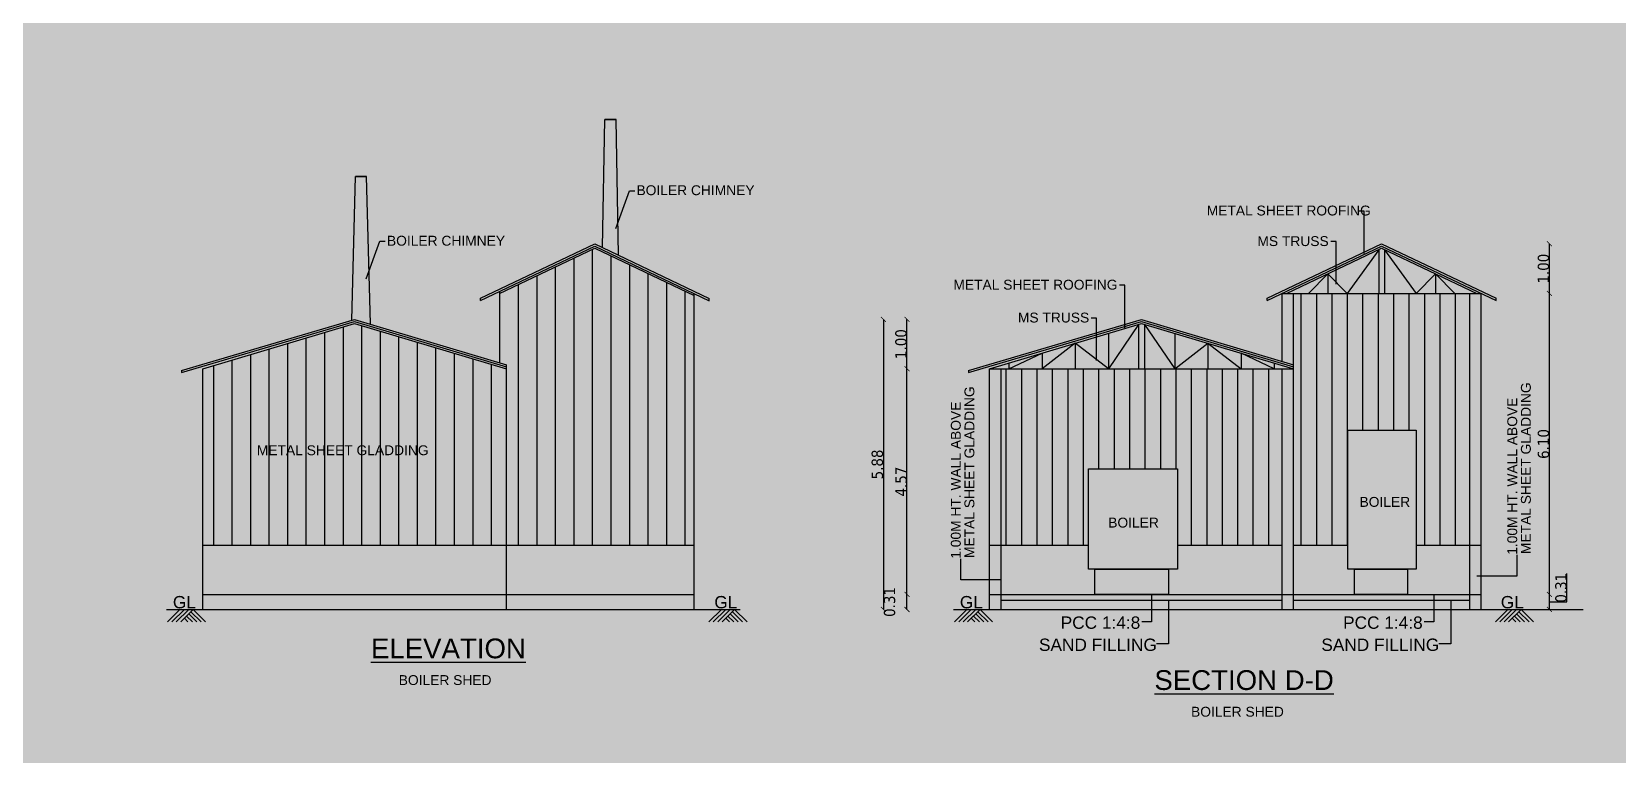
# Model space of a CAD drawing. Header units: metres. Extents: x 0 to 11269, y -5244 to -4054.
# Drawn here: x 10442.83 to 10474.92, y -4863.17 to -4848.53 of the extents above; entities that cross this region are included whole.
import ezdxf

# ---------------------------------------------------------------- set-up
doc = ezdxf.new("R2010")
doc.units = ezdxf.units.M
doc.header["$MEASUREMENT"] = 0
doc.header["$PDMODE"] = 2
doc.linetypes.add('HIDDEN', pattern=[0.375, 0.25, -0.125])
for name, color, linetype in [('2CON', 5, 'Continuous'), ('3CON', 3, 'Continuous'), ('BOUNDARY', 6, 'Continuous'), ('DIM', 3, 'Continuous'), ('TEX', 2, 'Continuous')]:
    doc.layers.add(name, color=color, linetype=linetype)
doc.styles.get("Standard").update_dxf_attribs({"font": 'arial.ttf'})
doc.styles.add('STYLE1', font='tahoma.ttf', dxfattribs={"height": 0.23})
doc.styles.add('SUBBU3', font='swissl.ttf', dxfattribs={"width": 0.8})
doc.dimstyles.new('300', dxfattribs={"dimscale": 0.1, "dimtxt": 500, "dimasz": 2000, "dimexe": 400, "dimexo": 1500, "dimgap": 0, "dimtad": 1, "dimlfac": 0.001, "dimzin": 0, "dimdsep": 46, "dimtxsty": 'Standard', "dimcen": 800, "dimse1": 1, "dimse2": 1, "dimclrd": 1, "dimclre": 5, "dimclrt": 3, "dimadec": 0, "dimazin": 0, "dimtfac": 1, "dimtix": 1, "dimtofl": 0, "dimtmove": 1, "dimatfit": 3, "dimfxl": 0, "dimtolj": 1, "dimtzin": 0, "dimarcsym": 0})
doc.dimstyles.new('FLOOR PLAN', dxfattribs={"dimtxt": 0.4, "dimasz": 0.1, "dimexe": 0.18, "dimexo": 0.0625, "dimgap": 0, "dimtad": 1, "dimzin": 0, "dimdsep": 46, "dimtxsty": 'Standard', "dimblk": 'ARCHTICK', "dimcen": 0.09, "dimse1": 1, "dimse2": 1, "dimclrd": 254, "dimclrt": 3, "dimadec": 0, "dimazin": 0, "dimtfac": 1, "dimtix": 1, "dimtofl": 0, "dimtmove": 1, "dimatfit": 0, "dimfxl": 0, "dimtolj": 1, "dimtzin": 0, "dimlwd": -1, "dimarcsym": 0})
doc.dimstyles.new('GG', dxfattribs={"dimscale": 0.1, "dimtxt": 2000, "dimasz": 2000, "dimexe": 400, "dimexo": 1500, "dimgap": 0.08, "dimtad": 1, "dimlfac": 0.001, "dimzin": 0, "dimdsep": 46, "dimtxsty": 'Standard', "dimcen": 800, "dimse1": 1, "dimse2": 1, "dimclrd": 1, "dimclre": 5, "dimclrt": 3, "dimadec": 0, "dimazin": 0, "dimtfac": 1, "dimtix": 1, "dimtofl": 0, "dimtmove": 0, "dimatfit": 3, "dimfxl": 0, "dimtolj": 1, "dimtzin": 0, "dimarcsym": 0})

# ---------------------------------------------------------------- blocks, each defined once
blk = doc.blocks.new('_ArchTick')
at = {"color": 0, "lineweight": 0, "const_width": 0.15}
blk.add_lwpolyline([(-0.5, -0.5), (0.5, 0.5)], dxfattribs=at)
blk = doc.blocks.new('*D435')
at = {"layer": 'DEFPOINTS', "color": 0, "linetype": 'ByBlock', "ltscale": 100}
for p in [(10460.544, -4859.931), (10462.773, -4859.931), (10462.773, -4860.236)]:
    blk.add_point(p, dxfattribs=at)
at = {"layer": 'DIM', "color": 254, "linetype": 'HIDDEN', "ltscale": 100}
blk.add_line((10460.544, -4860.236), (10460.544, -4859.931), dxfattribs=at)
at = {"layer": 'DIM', "color": 254, "linetype": 'ByBlock', "ltscale": 100, "xscale": 0.1, "yscale": 0.1, "zscale": 0.1}
for p, rotation in [((10460.544, -4859.931), 90), ((10460.544, -4860.236), 270)]:
    blk.add_blockref('_ArchTick', p, dxfattribs=dict(at, rotation=rotation))
at = {"layer": 'DIM', "color": 3, "linetype": 'ByBlock', "ltscale": 100, "insert": (10460.192, -4860.084), "char_height": 0.23, "attachment_point": 5, "rotation": 90, "style": 'STYLE1'}
blk.add_mtext('\\A1;0.31', dxfattribs=at)
blk = doc.blocks.new('*D436')
at = {"layer": 'DEFPOINTS', "color": 0, "linetype": 'ByBlock', "ltscale": 100}
for p in [(10460.544, -4855.361), (10462.217, -4855.361), (10462.773, -4859.931)]:
    blk.add_point(p, dxfattribs=at)
at = {"layer": 'DIM', "color": 254, "linetype": 'HIDDEN', "ltscale": 100}
blk.add_line((10460.544, -4859.931), (10460.544, -4855.361), dxfattribs=at)
at = {"layer": 'DIM', "color": 254, "linetype": 'ByBlock', "ltscale": 100, "xscale": 0.1, "yscale": 0.1, "zscale": 0.1}
for p, rotation in [((10460.544, -4855.361), 90), ((10460.544, -4859.931), 270)]:
    blk.add_blockref('_ArchTick', p, dxfattribs=dict(at, rotation=rotation))
at = {"layer": 'DIM', "color": 3, "linetype": 'ByBlock', "ltscale": 100, "insert": (10460.427, -4857.646), "char_height": 0.23, "attachment_point": 5, "rotation": 90, "style": 'STYLE1'}
blk.add_mtext('\\A1;4.57', dxfattribs=at)
blk = doc.blocks.new('*D437')
at = {"layer": 'DEFPOINTS', "color": 0, "linetype": 'ByBlock', "ltscale": 100}
for p in [(10460.544, -4854.361), (10465.292, -4854.361), (10462.217, -4855.361)]:
    blk.add_point(p, dxfattribs=at)
at = {"layer": 'DIM', "color": 254, "linetype": 'HIDDEN', "ltscale": 100}
blk.add_line((10460.544, -4855.361), (10460.544, -4854.361), dxfattribs=at)
at = {"layer": 'DIM', "color": 254, "linetype": 'ByBlock', "ltscale": 100, "xscale": 0.1, "yscale": 0.1, "zscale": 0.1}
for p, rotation in [((10460.544, -4854.361), 90), ((10460.544, -4855.361), 270)]:
    blk.add_blockref('_ArchTick', p, dxfattribs=dict(at, rotation=rotation))
at = {"layer": 'DIM', "color": 3, "linetype": 'ByBlock', "ltscale": 100, "insert": (10460.424, -4854.861), "char_height": 0.23, "attachment_point": 5, "rotation": 90, "style": 'STYLE1'}
blk.add_mtext('\\A1;1.00', dxfattribs=at)
blk = doc.blocks.new('*D438')
at = {"layer": 'DEFPOINTS', "color": 0, "linetype": 'ByBlock', "ltscale": 100}
for p in [(10465.292, -4854.361), (10460.066, -4860.236), (10465.292, -4860.236)]:
    blk.add_point(p, dxfattribs=at)
at = {"layer": 'DIM', "color": 254, "linetype": 'HIDDEN', "ltscale": 100}
blk.add_line((10460.066, -4854.361), (10460.066, -4860.236), dxfattribs=at)
at = {"layer": 'DIM', "color": 254, "linetype": 'ByBlock', "ltscale": 100, "xscale": 0.1, "yscale": 0.1, "zscale": 0.1}
for p, rotation in [((10460.066, -4854.361), 90), ((10460.066, -4860.236), 270)]:
    blk.add_blockref('_ArchTick', p, dxfattribs=dict(at, rotation=rotation))
at = {"layer": 'DIM', "color": 3, "linetype": 'ByBlock', "ltscale": 100, "insert": (10459.945, -4857.299), "char_height": 0.23, "attachment_point": 5, "rotation": 90, "style": 'STYLE1'}
blk.add_mtext('\\A1;5.88', dxfattribs=at)
blk = doc.blocks.new('*D418')
at = {"layer": 'DEFPOINTS', "color": 0, "linetype": 'ByBlock', "ltscale": 100}
for p in [(10472.167, -4859.931), (10473.547, -4859.931), (10472.167, -4860.236)]:
    blk.add_point(p, dxfattribs=at)
at = {"layer": 'DIM', "color": 254, "linetype": 'HIDDEN', "ltscale": 100}
for p, q in [((10473.902, -4860.084), (10473.902, -4859.508)), ((10473.547, -4860.236), (10473.547, -4859.931)), ((10473.547, -4860.084), (10473.902, -4860.084))]:
    blk.add_line(p, q, dxfattribs=at)
at = {"layer": 'DIM', "color": 254, "linetype": 'ByBlock', "ltscale": 100, "xscale": 0.1, "yscale": 0.1, "zscale": 0.1}
for p, rotation in [((10473.547, -4859.931), 90), ((10473.547, -4860.236), 270)]:
    blk.add_blockref('_ArchTick', p, dxfattribs=dict(at, rotation=rotation))
at = {"layer": 'DIM', "color": 3, "linetype": 'ByBlock', "ltscale": 100, "insert": (10473.783, -4859.796), "char_height": 0.23, "attachment_point": 5, "rotation": 90, "style": 'STYLE1'}
blk.add_mtext('\\A1;0.31', dxfattribs=at)
blk = doc.blocks.new('*D419')
at = {"layer": 'DEFPOINTS', "color": 0, "linetype": 'ByBlock', "ltscale": 100}
for p in [(10472.167, -4853.836), (10473.547, -4853.836), (10472.167, -4859.931)]:
    blk.add_point(p, dxfattribs=at)
at = {"layer": 'DIM', "color": 254, "linetype": 'HIDDEN', "ltscale": 100}
blk.add_line((10473.547, -4859.931), (10473.547, -4853.836), dxfattribs=at)
at = {"layer": 'DIM', "color": 254, "linetype": 'ByBlock', "ltscale": 100, "xscale": 0.1, "yscale": 0.1, "zscale": 0.1}
for p, rotation in [((10473.547, -4853.836), 90), ((10473.547, -4859.931), 270)]:
    blk.add_blockref('_ArchTick', p, dxfattribs=dict(at, rotation=rotation))
at = {"layer": 'DIM', "color": 3, "linetype": 'ByBlock', "ltscale": 100, "insert": (10473.428, -4856.884), "char_height": 0.23, "attachment_point": 5, "rotation": 90, "style": 'STYLE1'}
blk.add_mtext('\\A1;6.10', dxfattribs=at)
blk = doc.blocks.new('*D420')
at = {"layer": 'DEFPOINTS', "color": 0, "linetype": 'ByBlock', "ltscale": 100}
for p in [(10470.152, -4852.831), (10473.547, -4852.831), (10472.167, -4853.836)]:
    blk.add_point(p, dxfattribs=at)
at = {"layer": 'DIM', "color": 254, "linetype": 'HIDDEN', "ltscale": 100}
blk.add_line((10473.547, -4853.836), (10473.547, -4852.831), dxfattribs=at)
at = {"layer": 'DIM', "color": 254, "linetype": 'ByBlock', "ltscale": 100, "xscale": 0.1, "yscale": 0.1, "zscale": 0.1}
for p, rotation in [((10473.547, -4852.831), 90), ((10473.547, -4853.836), 270)]:
    blk.add_blockref('_ArchTick', p, dxfattribs=dict(at, rotation=rotation))
at = {"layer": 'DIM', "color": 3, "linetype": 'ByBlock', "ltscale": 100, "insert": (10473.428, -4853.334), "char_height": 0.23, "attachment_point": 5, "rotation": 90, "style": 'STYLE1'}
blk.add_mtext('\\A1;1.00', dxfattribs=at)

msp = doc.modelspace()

# ---------------------------------------------------------------- hatches: boundary and pattern name
at = {"layer": 'DIM', "linetype": 'ByBlock', "ltscale": 100}
h = msp.add_hatch(dxfattribs=at)
h.set_pattern_fill('ANSI31', color=4, scale=3, angle=225, style=0)
h.set_pattern_definition([(270, (4007.93047, 223.20895), (0.375, -1e-16), [])])
h.paths.add_polyline_path([(10456.23799, -4858.93123), (10456.23799, -4853.87867), (10454.22299, -4852.92054), (10452.29797, -4853.83589), (10452.29797, -4855.23656), (10452.43799, -4855.27832), (10452.43799, -4858.93123)])
h = msp.add_hatch(dxfattribs=at)
h.set_pattern_fill('ANSI31', color=4, scale=2.5, angle=225, style=0)
h.set_pattern_definition([(270, (4004.77412, 223.20895), (0.3125, -1e-16), [])])
h.paths.add_polyline_path([(10470.85189, -4856.60291), (10470.85189, -4858.93123), (10471.93716, -4858.93123), (10471.93716, -4853.83589), (10468.36716, -4853.83589), (10468.36716, -4858.93123), (10469.46916, -4858.93123), (10469.46916, -4856.60291)])
h = msp.add_hatch(dxfattribs=at)
h.set_pattern_fill('ANSI31', color=4, scale=3, angle=225, style=0)
h.set_pattern_definition([(270, (4553.01, 228.59236), (0.375, -1e-16), [])])
h.paths.add_polyline_path([(10452.43799, -4858.93123), (10452.43799, -4855.36123), (10449.36299, -4854.44471), (10446.28799, -4855.36123), (10446.28799, -4858.93123)])
h.paths.add_polyline_path([(10447.33248, -4857.16648), (10450.91351, -4857.16648), (10450.91351, -4856.85625), (10447.33248, -4856.85625)], flags=24)
h = msp.add_hatch(dxfattribs=at)
h.set_pattern_fill('ANSI31', color=4, scale=2.5, angle=225, style=0)
h.set_pattern_definition([(270, (4005.05412, 223.20895), (0.3125, -1e-16), [])])
h.paths.add_polyline_path([(10462.44716, -4855.36123), (10462.44716, -4858.93123), (10464.21716, -4858.93123), (10464.21716, -4857.38673), (10466.01716, -4857.38673), (10466.01716, -4858.93123), (10468.13716, -4858.93123), (10468.13716, -4855.36123)])

# ---------------------------------------------------------------- linework, layer by layer
at = {"layer": '2CON'}
for p, q in [((10445.57548, -4860.48824), (10445.82749, -4860.23623)), ((10445.66458, -4860.48824), (10445.91659, -4860.23623)), ((10445.75368, -4860.48824), (10446.00569, -4860.23623)), ((10445.84278, -4860.48824), (10446.09479, -4860.23623)), ((10446.07951, -4860.48824), (10445.96114, -4860.36988)), ((10446.16861, -4860.48824), (10446.00569, -4860.32533)), ((10446.25771, -4860.48824), (10446.05024, -4860.28078)), ((10446.34681, -4860.48824), (10446.09479, -4860.23623)), ((10456.53501, -4860.48824), (10456.78702, -4860.23623)), ((10456.62411, -4860.48824), (10456.87612, -4860.23623)), ((10456.71321, -4860.48824), (10456.96522, -4860.23623)), ((10456.80231, -4860.48824), (10457.05432, -4860.23623)), ((10457.03904, -4860.48824), (10456.92067, -4860.36988)), ((10457.12814, -4860.48824), (10456.96522, -4860.32533)), ((10457.21724, -4860.48824), (10457.00977, -4860.28078)), ((10457.30634, -4860.48824), (10457.05432, -4860.23623)), ((10461.50465, -4860.48824), (10461.75666, -4860.23623)), ((10461.59375, -4860.48824), (10461.84576, -4860.23623)), ((10461.68285, -4860.48824), (10461.93486, -4860.23623)), ((10461.77195, -4860.48824), (10462.02396, -4860.23623)), ((10462.00868, -4860.48824), (10461.89031, -4860.36988)), ((10462.09778, -4860.48824), (10461.93486, -4860.32533)), ((10462.18688, -4860.48824), (10461.97941, -4860.28078)), ((10462.27598, -4860.48824), (10462.02396, -4860.23623)), ((10472.4536, -4860.48824), (10472.70561, -4860.23623)), ((10472.5427, -4860.48824), (10472.79471, -4860.23623)), ((10472.6318, -4860.48824), (10472.88381, -4860.23623)), ((10472.7209, -4860.48824), (10472.97291, -4860.23623)), ((10472.95762, -4860.48824), (10472.83926, -4860.36988)), ((10473.04672, -4860.48824), (10472.88381, -4860.32533)), ((10473.13582, -4860.48824), (10472.92836, -4860.28078)), ((10473.22492, -4860.48824), (10472.97291, -4860.23623)), ((10445.99041, -4860.48824), (10445.91659, -4860.41443)), ((10456.94994, -4860.48824), (10456.87612, -4860.41443)), ((10461.91958, -4860.48824), (10461.84576, -4860.41443)), ((10472.86852, -4860.48824), (10472.79471, -4860.41443))]:
    msp.add_line(p, q, dxfattribs=at)
at = {"layer": 'DIM', "color": 4, "linetype": 'ByBlock', "ltscale": 100}
for p, q in [((10454.38188, -4852.90734), (10454.42927, -4850.31476)), ((10454.42927, -4850.31476), (10454.65627, -4850.31476)), ((10454.65627, -4850.31476), (10454.42927, -4850.31476)), ((10454.70726, -4853.0632), (10454.65627, -4850.31476)), ((10449.30403, -4854.37735), (10449.37828, -4851.46546)), ((10449.37828, -4851.46546), (10449.60528, -4851.46546)), ((10449.60528, -4851.46546), (10449.37828, -4851.46546)), ((10449.68198, -4854.44843), (10449.60528, -4851.46546)), ((10451.90799, -4853.93319), (10454.22299, -4852.83123)), ((10451.90799, -4853.97785), (10454.22299, -4852.87589)), ((10452.29797, -4853.83589), (10454.22299, -4852.92054)), ((10454.22299, -4852.83123), (10456.53799, -4853.94011)), ((10454.22299, -4852.87589), (10456.53799, -4853.98477)), ((10454.22299, -4852.92054), (10456.23799, -4853.87867)), ((10467.83716, -4853.93319), (10470.15216, -4852.83123)), ((10467.83716, -4853.97785), (10470.15216, -4852.87589)), ((10468.22714, -4853.83589), (10470.15216, -4852.92054)), ((10470.09166, -4852.95057), (10469.45443, -4853.83589)), ((10470.09166, -4852.95057), (10470.09166, -4853.83589)), ((10470.15216, -4852.83123), (10472.46716, -4853.93394)), ((10470.15216, -4852.87589), (10472.46716, -4853.97859)), ((10470.15216, -4852.92054), (10472.07718, -4853.83589)), ((10470.21266, -4852.95057), (10470.21266, -4853.83589)), ((10470.21266, -4852.95057), (10470.8499, -4853.83589)), ((10468.66904, -4853.83589), (10469.06173, -4853.43904)), ((10469.45443, -4853.83589), (10469.06173, -4853.43904)), ((10469.06173, -4853.43904), (10469.06173, -4853.83589)), ((10470.8499, -4853.83589), (10471.2426, -4853.43904)), ((10471.63529, -4853.83589), (10471.2426, -4853.43904)), ((10471.2426, -4853.43904), (10471.2426, -4853.83589)), ((10451.90799, -4853.97785), (10451.90799, -4853.93319)), ((10452.29797, -4853.79221), (10452.29797, -4855.24004)), ((10456.23799, -4860.23623), (10456.23799, -4853.84107)), ((10456.53799, -4853.97859), (10456.53799, -4853.93394)), ((10467.83716, -4853.97785), (10467.83716, -4853.93319)), ((10468.13716, -4855.20972), (10468.13716, -4853.83589)), ((10468.13716, -4853.83589), (10472.16716, -4853.83589)), ((10468.36716, -4860.23623), (10468.36716, -4853.83589)), ((10471.93716, -4860.23623), (10471.93716, -4853.83589)), ((10472.16716, -4860.23623), (10472.16716, -4853.83589)), ((10472.46716, -4853.97859), (10472.46716, -4853.93394)), ((10445.86049, -4855.39517), (10449.36299, -4854.36123)), ((10445.86049, -4855.4366), (10449.36299, -4854.40297)), ((10446.28799, -4855.36123), (10449.36299, -4854.44471)), ((10449.36299, -4854.36123), (10452.43799, -4855.27832)), ((10449.36299, -4854.40297), (10452.43799, -4855.31978)), ((10449.36299, -4854.44471), (10452.43799, -4855.36123)), ((10461.78966, -4855.39517), (10465.29216, -4854.36123)), ((10461.78966, -4855.4366), (10465.29216, -4854.40297)), ((10462.21716, -4855.36123), (10465.29216, -4854.44471)), ((10465.23166, -4854.46124), (10464.62116, -4855.36123)), ((10465.23166, -4854.46124), (10465.23166, -4855.36123)), ((10465.29216, -4854.36123), (10468.36716, -4855.27832)), ((10465.29216, -4854.40297), (10468.36716, -4855.31978)), ((10465.29216, -4854.44471), (10468.36716, -4855.36123)), ((10465.35266, -4854.46124), (10465.35266, -4855.36123)), ((10465.35266, -4854.46124), (10465.96316, -4855.36123)), ((10463.95016, -4854.8447), (10463.27916, -4855.36123)), ((10463.95016, -4854.8447), (10463.95016, -4855.36123)), ((10464.62116, -4855.36123), (10463.95016, -4854.8447)), ((10464.62116, -4854.6447), (10464.62116, -4855.36123)), ((10465.96316, -4854.6447), (10465.96316, -4855.36123)), ((10465.96316, -4855.36123), (10466.63416, -4854.8447)), ((10466.63416, -4854.8447), (10466.63416, -4855.36123)), ((10466.63416, -4854.8447), (10467.30516, -4855.36123)), ((10462.60816, -4855.36123), (10463.27916, -4855.0447)), ((10462.60816, -4855.24469), (10462.60816, -4855.36123)), ((10463.27916, -4855.0447), (10463.27916, -4855.36123)), ((10467.30516, -4855.0447), (10467.30516, -4855.36123)), ((10467.97616, -4855.36123), (10467.30516, -4855.0447)), ((10467.97616, -4855.24469), (10467.97616, -4855.36123)), ((10445.86049, -4855.39517), (10445.86049, -4855.4366)), ((10446.28799, -4860.23623), (10446.28799, -4855.36123)), ((10452.43799, -4860.23623), (10452.43799, -4855.27832)), ((10461.78966, -4855.39517), (10461.78966, -4855.4366)), ((10462.21716, -4860.23623), (10462.21716, -4855.36123)), ((10462.21716, -4855.36123), (10468.36716, -4855.36123)), ((10462.44716, -4860.23623), (10462.44716, -4855.36123)), ((10468.13716, -4860.23623), (10468.13716, -4855.36123)), ((10446.28799, -4858.93123), (10456.23799, -4858.93123)), ((10462.21716, -4858.93123), (10464.21716, -4858.93123)), ((10466.01716, -4858.93123), (10468.13716, -4858.93123)), ((10468.36716, -4858.93123), (10469.46916, -4858.93123)), ((10470.85189, -4858.93123), (10472.16716, -4858.93123)), ((10446.28799, -4859.93123), (10456.23799, -4859.93123)), ((10462.21716, -4859.93123), (10472.16716, -4859.93123)), ((10462.44716, -4860.04573), (10468.13716, -4860.04573)), ((10468.36716, -4860.04573), (10471.93716, -4860.04573)), ((10445.55349, -4860.23623), (10457.16652, -4860.23623)), ((10461.48266, -4860.23623), (10474.22991, -4860.23623))]:
    msp.add_line(p, q, dxfattribs=at)
for points in [[(10469.46916, -4856.60291), (10470.85189, -4856.60291), (10470.85189, -4859.42073), (10469.46916, -4859.42073)], [(10464.21716, -4857.38673), (10466.01716, -4857.38673), (10466.01716, -4859.42073), (10464.21716, -4859.42073)], [(10464.34966, -4859.42073), (10465.83716, -4859.42073), (10465.83716, -4859.93123), (10464.34966, -4859.93123)], [(10469.60166, -4859.42073), (10470.67189, -4859.42073), (10470.67189, -4859.93123), (10469.60166, -4859.93123)]]:
    msp.add_lwpolyline(points, close=True, dxfattribs=at)

# ---------------------------------------------------------------- texts
at = {"color": 2}
for p in [(10445.68478, -4860.21284), (10456.64431, -4860.21284), (10461.61395, -4860.21284), (10472.5629, -4860.21284)]:
    msp.add_text('GL', height=0.25, dxfattribs=at).set_placement(p)
at = {"layer": '2CON', "color": 3, "linetype": 'Continuous'}
for s, p in [('BOILER CHIMNEY', (10455.06881, -4851.84519)), ('METAL SHEET ROOFING', (10466.61079, -4852.25649)), ('BOILER CHIMNEY', (10450.01783, -4852.86798)), ('MS TRUSS', (10467.63687, -4852.87581)), ('METAL SHEET ROOFING', (10461.48329, -4853.75823)), ('MS TRUSS', (10462.78937, -4854.42373)), ('METAL SHEET GLADDING', (10447.38418, -4857.11136)), ('BOILER', (10469.70418, -4858.15709)), ('BOILER', (10464.61766, -4858.57673))]:
    msp.add_text(s, height=0.2, dxfattribs=at).set_placement(p)
for s, p in [('METAL SHEET GLADDING', (10461.90816, -4859.1938)), ('METAL SHEET GLADDING', (10473.17126, -4859.11382)), ('1.00M HT. WALL ABOVE ', (10461.63216, -4859.2088)), ('1.00M HT. WALL ABOVE ', (10472.89526, -4859.12882))]:
    msp.add_text(s, height=0.2, rotation=90, dxfattribs=at).set_placement(p)
at = {"layer": '3CON', "lineweight": 30}
for s, p in [('PCC 1:4:8', (10463.65548, -4860.62739)), ('PCC 1:4:8', (10469.37133, -4860.62739)), ('SAND FILLING', (10463.21514, -4861.07551)), ('SAND FILLING', (10468.93099, -4861.07551))]:
    msp.add_text(s, height=0.25, dxfattribs=at).set_placement(p)
at = {"layer": '3CON'}
for p in [(10450.25586, -4861.76546), (10466.2937, -4862.40686)]:
    msp.add_text('BOILER SHED', height=0.2, dxfattribs=at).set_placement(p)
at = {"layer": 'TEX', "style": 'SUBBU3'}
for s, p in [('%%UELEVATION', (10449.69371, -4861.22433)), ('%%USECTION D-D', (10465.55156, -4861.86573))]:
    msp.add_text(s, height=0.4, dxfattribs=at).set_placement(p)

# ---------------------------------------------------------------- dimensions: what is measured, and where the dimension line sits
at = {"layer": 'DIM', "color": 7, "linetype": 'ByBlock', "ltscale": 100}
for base, p1, p2, picture, middle in [((10473.54734, -4852.83123), (10472.16716, -4853.83589), (10470.15216, -4852.83123), '*D420', (10473.42763, -4853.33356)), ((10473.54734, -4853.83589), (10472.16716, -4859.93123), (10472.16716, -4853.83589), '*D419', (10473.42763, -4856.88356))]:
    dim = msp.add_linear_dim(base=base, p1=p1, p2=p2, angle=90, dimstyle='FLOOR PLAN', override={"dimtxsty": 'STYLE1'}, dxfattribs=at)
    dim.commit()
    dim.dimension.update_dxf_attribs({"geometry": picture, "text_midpoint": middle})
at = {"layer": 'DIM', "color": 4, "linetype": 'ByBlock', "ltscale": 100}
for base, p1, p2, picture, middle in [((10460.0656635797, -4860.2362313711), (10465.2921635797, -4854.3612313711), (10465.2921635797, -4860.2362313711), '*D438', (10459.9454117328, -4857.2987313711)), ((10460.54416, -4854.36123), (10462.21716, -4855.36123), (10465.29216, -4854.36123), '*D437', (10460.42445, -4854.86123)), ((10460.54416, -4855.36123), (10462.77316, -4859.93123), (10462.21716, -4855.36123), '*D436', (10460.42677, -4857.64623))]:
    dim = msp.add_linear_dim(base=base, p1=p1, p2=p2, angle=90, dimstyle='FLOOR PLAN', override={"dimtxsty": 'STYLE1'}, dxfattribs=at)
    dim.commit()
    dim.dimension.update_dxf_attribs({"geometry": picture, "text_midpoint": middle})
at = {"layer": 'DIM', "color": 7, "linetype": 'ByBlock', "ltscale": 100}
for base, p1, p2, picture, middle in [((10473.5473409516, -4859.9312313711), (10472.1671635797, -4860.2362313711), (10472.1671635797, -4859.9312313711), '*D418', (10473.9023801455, -4860.0837313711)), ((10460.5441635797, -4859.9312313711), (10462.7731635796, -4860.2362313711), (10462.7731635796, -4859.9312313711), '*D435', (10460.3118882584, -4860.0837313711))]:
    dim = msp.add_linear_dim(base=base, p1=p1, p2=p2, angle=90, dimstyle='FLOOR PLAN', override={"dimtxsty": 'STYLE1'}, dxfattribs=at)
    dim.commit()
    dim.dimension.update_dxf_attribs({"geometry": picture, "text_midpoint": middle, "dimtype": 160})

# ---------------------------------------------------------------- leaders
at = {"layer": 'BOUNDARY', "color": 4, "ltscale": 30}
for points in [[(10447.84655, -4819.74964), (10447.84655, -4820.2162), (10447.6489, -4820.2162)], [(10448.19155, -4819.93255), (10448.19155, -4820.56585), (10447.94899, -4820.56585)], [(10437.04007, -4829.4402), (10437.04007, -4830.94097), (10436.84242, -4830.94097)], [(10437.38507, -4829.9887), (10437.38507, -4831.38252), (10437.14251, -4831.38252)], [(10462.01078, -4834.46337), (10462.01078, -4834.92992), (10461.81313, -4834.92992)], [(10462.35578, -4834.64628), (10462.35578, -4835.27958), (10462.11322, -4835.27958)], [(10433.82607, -4847.46253), (10433.82607, -4848.29744), (10433.62842, -4848.29744)], [(10434.17107, -4847.79006), (10434.17107, -4848.73899), (10433.92851, -4848.73899)], [(10465.49266, -4859.93627), (10465.49266, -4860.48919), (10465.29501, -4860.48919)], [(10465.83766, -4860.04573), (10465.83766, -4860.93074), (10465.5951, -4860.93074)], [(10471.20852, -4859.93627), (10471.20852, -4860.48919), (10471.01087, -4860.48919)], [(10471.55352, -4860.04573), (10471.55352, -4860.93074), (10471.31096, -4860.93074)]]:
    msp.add_leader(points, dimstyle='GG', override={"dimgap": 0.04, "dimtad": 0}, dxfattribs=at)
at = {"layer": 'DIM', "color": 4, "linetype": 'ByBlock', "ltscale": 100}
for points in [[(10469.79779, -4853.02942), (10469.79779, -4852.16699), (10469.69016, -4852.16699)], [(10469.22829, -4853.64873), (10469.22829, -4852.78631), (10469.12066, -4852.78631)], [(10454.64777, -4852.51961), (10454.92718, -4851.75569), (10455.03481, -4851.75569)], [(10433.6197, -4854.55346), (10433.6197, -4853.69104), (10433.72734, -4853.69104)], [(10464.9503, -4854.53116), (10464.9503, -4853.66873), (10464.84266, -4853.66873)], [(10449.59678, -4853.5424), (10449.8762, -4852.77848), (10449.98383, -4852.77848)], [(10433.96784, -4854.90004), (10433.96784, -4854.33304), (10434.04584, -4854.33304)], [(10464.3808, -4855.19666), (10464.3808, -4854.33423), (10464.27316, -4854.33423)], [(10540.0576, -4876.08485), (10539.72421, -4875.41778), (10539.6193, -4875.41778)], [(10446.01166, -4818.95853), (10445.12518, -4818.95853), (10445.12518, -4818.71253)], [(10399.69303, -4854.95493), (10400.61303, -4854.95493)], [(10472.08026, -4859.55732), (10472.89526, -4859.55732), (10472.89526, -4859.12882)], [(10462.44716, -4859.6373), (10461.63216, -4859.6373), (10461.63216, -4859.2088)], [(10456.02021, -4872.77204), (10456.68121, -4872.77204), (10456.68121, -4872.56554)], [(10446.35648, -4874.90496), (10445.69548, -4874.90496), (10445.69548, -4874.69846)], [(10430.34784, -4861.25677), (10430.34784, -4861.67804), (10430.45034, -4861.67804)]]:
    msp.add_leader(points, dimstyle='300', override={"dimgap": 0.04, "dimtad": 0, "dimfxl": 0.1875}, dxfattribs=at)
at = {"layer": 'DIM', "color": 7, "linetype": 'ByBlock', "ltscale": 100}
msp.add_leader([(10454.38054, -4866.16587), (10454.86633, -4866.16587), (10454.86633, -4865.70227)], dimstyle='300', override={"dimgap": 0.04, "dimtad": 0, "dimfxl": 0.1875}, dxfattribs=at)

doc.saveas('drawing.dxf')
